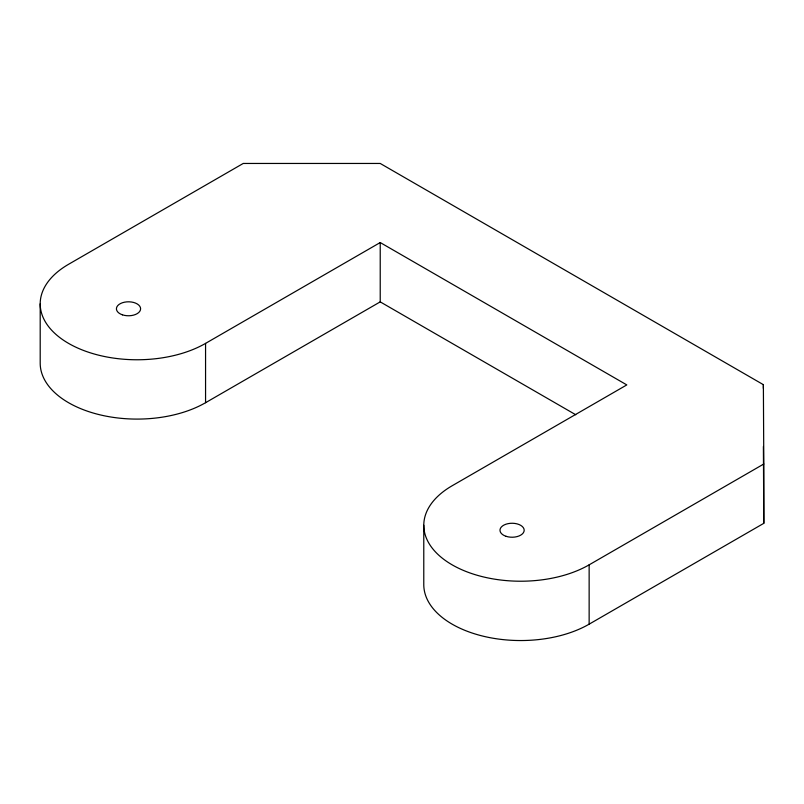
<?xml version="1.0" encoding="UTF-8"?>
<svg xmlns="http://www.w3.org/2000/svg" width="804" height="804" viewBox="0 0 804 804"><rect width="100%" height="100%" fill="white"/><g stroke="black" fill="none" stroke-linecap="round" stroke-linejoin="round"><path stroke-width="1.21" d="M205.563 343.388L380.222 242.547L626.808 384.915L452.149 485.757A96.872 55.928 0 0 0 452.149 564.84A96.872 55.928 0 0 0 589.141 564.84L763.8 463.998L763.378 384.674L380.222 163.453L243.23 163.453L68.571 264.295A96.872 55.928 0 0 0 68.571 343.388A96.872 55.928 0 0 0 205.563 343.388L205.563 402.703A96.872 55.928 0 0 1 99.997 414.834A96.872 55.928 0 0 1 40.2 363.167L40.2 303.842M205.563 402.703L380.222 301.872L575.754 414.753M423.778 525.293L423.778 584.619A96.872 55.928 0 0 0 483.576 636.286A96.872 55.928 0 0 0 589.141 624.165L763.8 523.324L763.8 463.998M763.398 446.471L763.8 523.324M763.378 384.674L763.378 388.382M589.141 564.84L589.141 624.165M380.222 242.547L380.222 301.872M506.028 536.298A12.11 6.995 0 0 0 524.188 530.238A12.11 6.995 0 0 0 506.028 524.188A12.11 6.995 0 0 0 506.028 536.298M122.449 314.836A12.11 6.995 0 0 0 140.61 308.786A12.11 6.995 0 0 0 122.449 302.736A12.11 6.995 0 0 0 122.449 314.836"/></g></svg>
